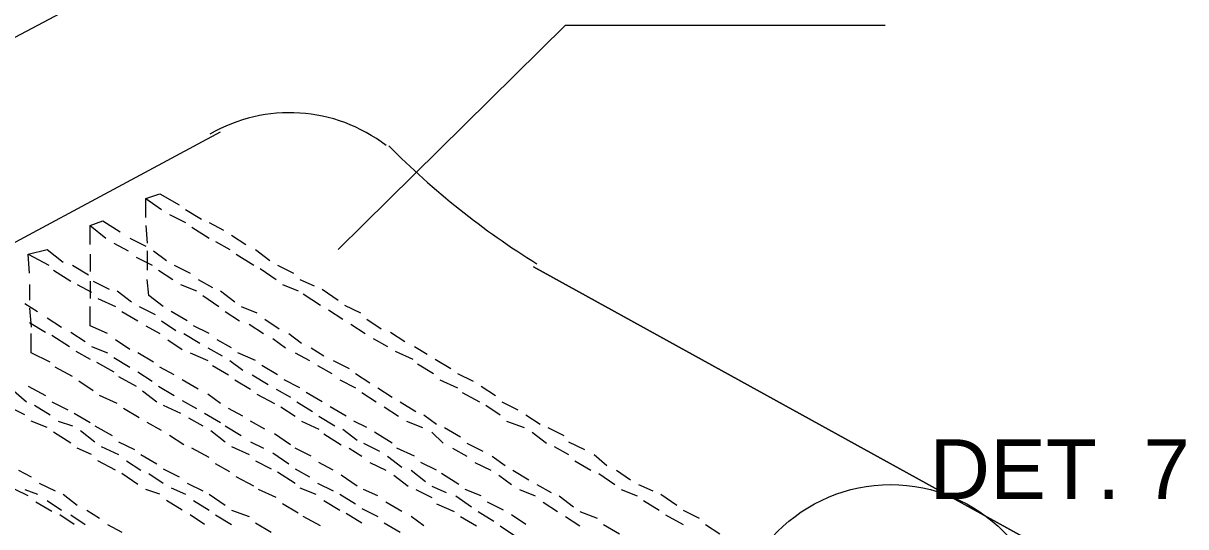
# Model space of a CAD drawing. Header units: inches. Extents: x 0.22 to 6.49, y 0.27 to 4.47.
# Drawn here: x 2.661 to 3.1558, y 2.9783 to 3.1926 of the extents above; entities that cross this region are included whole.
import ezdxf

# ---------------------------------------------------------------- set-up
doc = ezdxf.new("R2010")
doc.units = ezdxf.units.IN
doc.header["$MEASUREMENT"] = 0
for name, color, linetype in [('PDF_PDF13_PDF6_PDF9_0', 7, 'Continuous'), ('PDF_PDF13_PDF6_PDF9_COTAS-01', 7, 'Continuous'), ('PDF_PDF13_PDF6_PDF9_det', 7, 'Continuous'), ('PDF_Texto', 7, 'Continuous')]:
    doc.layers.add(name, color=color, linetype=linetype)
doc.styles.add('PDF Arial', font='arial.ttf')

msp = doc.modelspace()

# ---------------------------------------------------------------- linework, layer by layer
at = {"layer": 'PDF_PDF13_PDF6_PDF9_0', "lineweight": 5}
for points in [[(2.4267792, 3.064550400000001), (2.707651200000001, 3.2134464)], [(2.475508800000001, 3.001608000000001), (2.744875200000001, 3.146443200000001)], [(2.878204800000001, 3.088915200000001), (3.098841600000001, 2.9670912), (2.878204800000001, 3.088915200000001)]]:
    msp.add_lwpolyline(points, dxfattribs=at)
at = {"layer": 'PDF_PDF13_PDF6_PDF9_0', "lineweight": 13}
msp.add_lwpolyline([(2.794958400000001, 3.096360000000001), (2.891740800000001, 3.191788800000001), (3.027777600000001, 3.191788800000001)], dxfattribs=at)
at = {"layer": 'PDF_PDF13_PDF6_PDF9_0', "lineweight": 5}
for centre, radius, start, end in [((2.774315980036382, 3.087222929345351), 0.06734183526856288, 52.40490311888747, 120.2342258932902), ((3.06398459051158, 3.386366090186165), 0.3488872291396655, 224.8296238391744, 238.0847203305514)]:
    msp.add_arc(centre, radius, start, end, dxfattribs=at)
at = {"layer": 'PDF_PDF13_PDF6_PDF9_COTAS-01', "lineweight": 18}
for points in [[(2.713065600000001, 3.109896000000001), (2.713065600000001, 3.118017600000001), (2.719156800000001, 3.120048000000001), (2.727278400000001, 3.115310400000001)], [(2.713065600000001, 3.118017600000001), (2.719833600000001, 3.11328)], [(2.7299856, 3.11328), (2.736753600000001, 3.109219200000001)], [(2.689377600000001, 3.0983904), (2.689377600000001, 3.106512000000001), (2.694792000000001, 3.108542400000001), (2.702236800000001, 3.103804800000001)], [(2.723217600000001, 3.111249600000001), (2.7299856, 3.107865600000001)], [(2.740137600000001, 3.107865600000001), (2.746228800000001, 3.104481600000001)], [(2.689377600000001, 3.106512000000001), (2.696145600000001, 3.101097600000001)], [(2.713065600000001, 3.106512000000001), (2.713742400000001, 3.099067200000001)], [(2.732692800000001, 3.1058352), (2.740137600000001, 3.101097600000001)], [(2.699529600000001, 3.099067200000001), (2.705620800000001, 3.095683200000001)], [(2.706297600000001, 3.101097600000001), (2.713065600000001, 3.097713600000001)], [(2.742844800000001, 3.099744000000001), (2.748936, 3.096360000000001)], [(2.749612800000001, 3.102451200000001), (2.755704000000001, 3.0983904)], [(2.663659200000001, 3.086208000000001), (2.662982400000001, 3.094329600000001), (2.671104000000001, 3.096360000000001), (2.677872000000001, 3.090945600000001)], [(2.662982400000001, 3.094329600000001), (2.671780800000001, 3.089592000000001)], [(2.689377600000001, 3.094329600000001), (2.689377600000001, 3.086884800000001)], [(2.709004800000001, 3.092976000000001), (2.715772800000001, 3.089592000000001)], [(2.713742400000001, 3.095683200000001), (2.713742400000001, 3.087561600000001)], [(2.716449600000001, 3.095683200000001), (2.721864000000001, 3.091622400000001)], [(2.751643200000001, 3.094329600000001), (2.759088000000001, 3.089592000000001)], [(2.759764800000001, 3.096360000000001), (2.765856000000001, 3.091622400000001)], [(2.681932800000001, 3.089592000000001), (2.688700800000001, 3.085531200000001)], [(2.725248000000001, 3.089592000000001), (2.732016000000001, 3.086208000000001)], [(2.761795200000001, 3.088238400000001), (2.7685632, 3.083500800000001)], [(2.769240000000001, 3.089592000000001), (2.776008, 3.086208000000001)], [(2.673811200000001, 3.087561600000001), (2.681256000000001, 3.082824)], [(2.689377600000001, 3.082824), (2.689377600000001, 3.0753792)], [(2.690731200000001, 3.082824), (2.697499200000001, 3.079440000000001)], [(2.720510400000001, 3.071995200000001), (2.7144192, 3.076732800000001), (2.713742400000001, 3.083500800000001)], [(2.71848, 3.087561600000001), (2.724571200000001, 3.083500800000001)], [(2.735400000000001, 3.083500800000001), (2.7414912, 3.080116800000001)], [(2.778715200000001, 3.083500800000001), (2.784806400000001, 3.080793600000001)], [(2.663659200000001, 3.081470400000001), (2.663659200000001, 3.074702400000001)], [(2.6839632, 3.081470400000001), (2.690054400000001, 3.078086400000001)], [(2.700883200000001, 3.078763200000001), (2.7069744, 3.074025600000001)], [(2.727955200000001, 3.081470400000001), (2.734723200000001, 3.078763200000001)], [(2.744875200000001, 3.078763200000001), (2.750966400000001, 3.074025600000001)], [(2.771270400000001, 3.081470400000001), (2.778038400000001, 3.078763200000001)], [(2.788190400000001, 3.079440000000001), (2.794958400000001, 3.074702400000001)], [(2.661628800000001, 3.073348800000001), (2.667043200000001, 3.069964800000001)], [(2.692761600000001, 3.0753792), (2.700206400000001, 3.071995200000001)], [(2.7374304, 3.076732800000001), (2.744198400000001, 3.071995200000001)], [(2.7800688, 3.077409600000001), (2.7875136, 3.072672000000001)], [(2.663659200000001, 3.071318400000001), (2.664336, 3.063196800000001)], [(2.696822400000001, 3.060489600000001), (2.689377600000001, 3.063873600000001), (2.689377600000001, 3.071995200000001)], [(2.7029136, 3.069964800000001), (2.709681600000001, 3.065904000000001)], [(2.710358400000001, 3.071995200000001), (2.717126400000001, 3.068611200000001)], [(2.730662400000001, 3.065904000000001), (2.723894400000001, 3.069964800000001)], [(2.746905600000001, 3.069964800000001), (2.7529968, 3.065904000000001)], [(2.753673600000001, 3.071995200000001), (2.7604416, 3.069288000000001)], [(2.790897600000001, 3.070641600000001), (2.796988800000001, 3.066580800000001)], [(2.797665600000001, 3.072672000000001), (2.804433600000001, 3.069288000000001)], [(2.663659200000001, 3.065227200000001), (2.670427200000001, 3.061166400000001)], [(2.671104000000001, 3.0672576), (2.677195200000001, 3.063196800000001)], [(2.713065600000001, 3.063873600000001), (2.719156800000001, 3.060489600000001)], [(2.719833600000001, 3.065904000000001), (2.7259248, 3.061843200000001)], [(2.740137600000001, 3.060489600000001), (2.733369600000001, 3.063873600000001)], [(2.7570576, 3.064550400000001), (2.763148800000001, 3.060489600000001)], [(2.763825600000001, 3.066580800000001), (2.769916800000001, 3.062520000000001)], [(2.800372800000001, 3.064550400000001), (2.806464000000001, 3.060489600000001)], [(2.807140800000001, 3.066580800000001), (2.813232000000001, 3.062520000000001)], [(2.6724576, 3.048307200000001), (2.664336, 3.052368), (2.664336, 3.060489600000001)], [(2.673134400000001, 3.0598128), (2.680579200000001, 3.055075200000001)], [(2.681256000000001, 3.061166400000001), (2.6873472, 3.057105600000001)], [(2.729308800000001, 3.060489600000001), (2.736076800000001, 3.056428800000001)], [(2.767209600000001, 3.058459200000001), (2.772624000000001, 3.054398400000001)], [(2.773977600000001, 3.060489600000001), (2.779392000000001, 3.056428800000001)], [(2.809848000000001, 3.058459200000001), (2.815939200000001, 3.055075200000001)], [(2.817292800000001, 3.061166400000001), (2.823384000000001, 3.057105600000001)], [(2.683286400000001, 3.053044800000001), (2.689377600000001, 3.049660800000001)], [(2.690054400000001, 3.055075200000001), (2.696822400000001, 3.052368)], [(2.706297600000001, 3.053721600000001), (2.700206400000001, 3.057782400000001)], [(2.722540800000001, 3.057782400000001), (2.728632000000001, 3.053721600000001)], [(2.739460800000001, 3.054398400000001), (2.745552000000001, 3.051014400000001)], [(2.749612800000001, 3.054398400000001), (2.743521600000001, 3.057782400000001)], [(2.783452800000001, 3.054398400000001), (2.788867200000001, 3.051014400000001)], [(2.819323200000001, 3.053044800000001), (2.826768000000001, 3.049660800000001)], [(2.827444800000001, 3.055075200000001), (2.832859200000001, 3.0516912)], [(2.692084800000001, 3.048307200000001), (2.699529600000001, 3.0442464)], [(2.699529600000001, 3.050337600000001), (2.706297600000001, 3.046276800000001)], [(2.716449600000001, 3.048307200000001), (2.709681600000001, 3.052368)], [(2.732016000000001, 3.052368), (2.739460800000001, 3.048984000000001)], [(2.748936, 3.048984000000001), (2.754350400000001, 3.044923200000001)], [(2.759764800000001, 3.048984000000001), (2.752320000000001, 3.052368)], [(2.776684800000001, 3.052368), (2.782776000000001, 3.048984000000001)], [(2.792928000000001, 3.048984000000001), (2.799696000000001, 3.045600000000001)], [(2.836243200000001, 3.049660800000001), (2.843011200000001, 3.045600000000001)], [(2.681932800000001, 3.042216000000001), (2.674488000000001, 3.046276800000001)], [(2.709681600000001, 3.0442464), (2.715772800000001, 3.040185600000001)], [(2.725248000000001, 3.042892800000001), (2.719156800000001, 3.046276800000001)], [(2.7414912, 3.046953600000001), (2.748259200000001, 3.042892800000001)], [(2.769240000000001, 3.042892800000001), (2.762472000000001, 3.046953600000001)], [(2.786160000000001, 3.046953600000001), (2.792251200000001, 3.043569600000001)], [(2.802403200000001, 3.043569600000001), (2.808494400000001, 3.039508800000001)], [(2.828798400000001, 3.047630400000001), (2.835566400000001, 3.043569600000001)], [(2.845718400000001, 3.043569600000001), (2.852486400000001, 3.040185600000001)], [(2.690731200000001, 3.036124800000001), (2.684640000000001, 3.040185600000001)], [(2.701560000000001, 3.042216000000001), (2.709004800000001, 3.038155200000001)], [(2.735400000000001, 3.0368016), (2.728632000000001, 3.040862400000001)], [(2.750966400000001, 3.040862400000001), (2.757734400000001, 3.0368016)], [(2.758411200000001, 3.042892800000001), (2.765179200000001, 3.038832000000001)], [(2.778715200000001, 3.037478400000001), (2.7719472, 3.040862400000001)], [(2.795635200000001, 3.040862400000001), (2.802403200000001, 3.037478400000001)], [(2.838273600000001, 3.040862400000001), (2.845718400000001, 3.037478400000001)], [(2.6568912, 3.036124800000001), (2.662305600000001, 3.031387200000001)], [(2.662982400000001, 3.038155200000001), (2.670427200000001, 3.034094400000001)], [(2.700883200000001, 3.030710400000001), (2.693438400000001, 3.034094400000001)], [(2.711712000000001, 3.036124800000001), (2.717803200000001, 3.031387200000001)], [(2.71848, 3.038155200000001), (2.725248000000001, 3.034094400000001)], [(2.744875200000001, 3.030710400000001), (2.739460800000001, 3.034771200000001)], [(2.7604416, 3.034771200000001), (2.767886400000001, 3.030710400000001)], [(2.7685632, 3.0368016), (2.774654400000001, 3.033417600000001)], [(2.788190400000001, 3.031387200000001), (2.781422400000001, 3.035448000000001)], [(2.805110400000001, 3.035448000000001), (2.811201600000001, 3.031387200000001)], [(2.811878400000001, 3.037478400000001), (2.817969600000001, 3.033417600000001)], [(2.847748800000001, 3.035448000000001), (2.855193600000001, 3.031387200000001)], [(2.855870400000001, 3.038155200000001), (2.861961600000001, 3.034094400000001)], [(2.661628800000001, 3.025972800000001), (2.654860800000001, 3.0293568)], [(2.665689600000001, 3.030033600000001), (2.6724576, 3.025972800000001)], [(2.673134400000001, 3.031387200000001), (2.6799024, 3.028003200000001)], [(2.710358400000001, 3.024619200000001), (2.703590400000001, 3.02868)], [(2.720510400000001, 3.030033600000001), (2.727955200000001, 3.026649600000001)], [(2.728632000000001, 3.032064000000001), (2.734723200000001, 3.02868)], [(2.754350400000001, 3.025296000000001), (2.748259200000001, 3.02868)], [(2.770593600000001, 3.0293568), (2.776684800000001, 3.025296000000001)], [(2.777361600000001, 3.031387200000001), (2.784129600000001, 3.027326400000001)], [(2.798342400000001, 3.025296000000001), (2.7915744, 3.0293568)], [(2.8145856, 3.0293568), (2.820676800000001, 3.025296000000001)], [(2.821353600000001, 3.031387200000001), (2.828121600000001, 3.027326400000001)], [(2.857900800000001, 3.030033600000001), (2.863992000000001, 3.025972800000001)], [(2.864668800000001, 3.031387200000001), (2.871436800000001, 3.028003200000001)], [(2.682609600000001, 3.026649600000001), (2.689377600000001, 3.022588800000001)], [(2.731339200000001, 3.024619200000001), (2.7374304, 3.0212352)], [(2.738107200000001, 3.026649600000001), (2.744875200000001, 3.022588800000001)], [(2.786836800000001, 3.025296000000001), (2.793604800000001, 3.0212352)], [(2.831505600000001, 3.025972800000001), (2.836920000000001, 3.021912000000001)], [(2.874820800000001, 3.025972800000001), (2.880912000000001, 3.021912000000001)], [(2.671104000000001, 3.020558400000001), (2.664336, 3.023265600000001)], [(2.681256000000001, 3.0137904), (2.673811200000001, 3.018528000000001)], [(2.6758416, 3.023265600000001), (2.681932800000001, 3.0212352)], [(2.685316800000001, 3.019204800000001), (2.691408, 3.014467200000001)], [(2.691408, 3.0212352), (2.6988528, 3.017174400000001)], [(2.719833600000001, 3.019204800000001), (2.713742400000001, 3.022588800000001)], [(2.740814400000001, 3.019204800000001), (2.746905600000001, 3.014467200000001)], [(2.746905600000001, 3.0212352), (2.753673600000001, 3.017174400000001)], [(2.763825600000001, 3.019881600000001), (2.757734400000001, 3.023265600000001)], [(2.779392000000001, 3.023265600000001), (2.786836800000001, 3.019881600000001)], [(2.796988800000001, 3.019881600000001), (2.80308, 3.015144000000001)], [(2.807140800000001, 3.020558400000001), (2.801726400000001, 3.023265600000001)], [(2.817969600000001, 3.0137904), (2.8105248, 3.018528000000001)], [(2.824060800000001, 3.023265600000001), (2.830828800000001, 3.020558400000001)], [(2.834889600000001, 3.018528000000001), (2.839627200000001, 3.0137904)], [(2.840304000000001, 3.020558400000001), (2.847072000000001, 3.016497600000001)], [(2.866699200000001, 3.023265600000001), (2.874144000000001, 3.020558400000001)], [(2.877528000000001, 3.018528000000001), (2.8836192, 3.0137904)], [(2.884296000000001, 3.020558400000001), (2.891064000000001, 3.017174400000001)], [(2.701560000000001, 3.014467200000001), (2.708328000000001, 3.011083200000001)], [(2.729308800000001, 3.013113600000001), (2.723217600000001, 3.017174400000001)], [(2.757734400000001, 3.014467200000001), (2.763148800000001, 3.011760000000001)], [(2.774654400000001, 3.013113600000001), (2.767886400000001, 3.017851200000001)], [(2.788867200000001, 3.017851200000001), (2.796312000000001, 3.013113600000001)], [(2.805787200000001, 3.0137904), (2.812555200000001, 3.010406400000001)], [(2.849779200000001, 3.0137904), (2.856547200000001, 3.010406400000001)], [(2.893094400000001, 3.014467200000001), (2.899862400000001, 3.011083200000001)], [(2.690054400000001, 3.009052800000001), (2.6839632, 3.011760000000001)], [(2.694115200000001, 3.012436800000001), (2.701560000000001, 3.009052800000001)], [(2.711035200000001, 3.009052800000001), (2.717803200000001, 3.004992000000001)], [(2.740137600000001, 3.007699200000001), (2.732692800000001, 3.011760000000001)], [(2.749612800000001, 3.012436800000001), (2.7570576, 3.009052800000001)], [(2.767209600000001, 3.009729600000001), (2.773977600000001, 3.004992000000001)], [(2.783452800000001, 3.008376000000001), (2.776684800000001, 3.011760000000001)], [(2.799696000000001, 3.011760000000001), (2.805110400000001, 3.008376000000001)], [(2.827444800000001, 3.008376000000001), (2.820000000000001, 3.011760000000001)], [(2.843688000000001, 3.011760000000001), (2.849779200000001, 3.008376000000001)], [(2.887003200000001, 3.012436800000001), (2.893094400000001, 3.009052800000001)], [(2.903923200000001, 3.009052800000001), (2.909337600000001, 3.004315200000001)], [(2.700206400000001, 3.002284800000001), (2.692761600000001, 3.0063456)], [(2.704944000000001, 3.0063456), (2.711035200000001, 3.002284800000001)], [(2.748936, 3.001608000000001), (2.742844800000001, 3.004992000000001)], [(2.759764800000001, 3.0063456), (2.766532800000001, 3.002961600000001)], [(2.792928000000001, 3.002284800000001), (2.786836800000001, 3.0056688)], [(2.808494400000001, 3.0056688), (2.815262400000001, 3.002284800000001)], [(2.815939200000001, 3.008376000000001), (2.8220304, 3.003638400000001)], [(2.836920000000001, 3.002284800000001), (2.830152000000001, 3.0056688)], [(2.853163200000001, 3.0056688), (2.859931200000001, 3.002284800000001)], [(2.860608, 3.008376000000001), (2.866022400000001, 3.004315200000001)], [(2.895801600000001, 3.0063456), (2.902569600000001, 3.002284800000001)], [(2.658921600000001, 3.002284800000001), (2.664336, 2.999577600000001)], [(2.709681600000001, 2.996193600000001), (2.7029136, 3.000931200000001)], [(2.7144192, 3.000931200000001), (2.720510400000001, 2.996870400000001)], [(2.720510400000001, 3.002961600000001), (2.727278400000001, 2.999577600000001)], [(2.759088000000001, 2.995516800000001), (2.751643200000001, 2.999577600000001)], [(2.769240000000001, 3.001608000000001), (2.776684800000001, 2.996870400000001)], [(2.776684800000001, 3.002961600000001), (2.782776000000001, 2.999577600000001)], [(2.80308, 2.995516800000001), (2.796312000000001, 3.000254400000001)], [(2.818646400000001, 3.000254400000001), (2.824737600000001, 2.995516800000001)], [(2.8260912, 3.002284800000001), (2.832182400000001, 2.997547200000001)], [(2.846395200000001, 2.996193600000001), (2.838950400000001, 3.000931200000001)], [(2.863315200000001, 3.000254400000001), (2.868729600000001, 2.996193600000001)], [(2.869406400000001, 3.002284800000001), (2.876174400000001, 2.998224)], [(2.905953600000001, 3.000931200000001), (2.912721600000001, 2.996193600000001)], [(2.913398400000001, 3.002284800000001), (2.919489600000001, 2.998224)], [(2.662982400000001, 2.991456000000001), (2.657568000000001, 2.994163200000001)], [(2.661628800000001, 2.994163200000001), (2.667043200000001, 2.992132800000001)], [(2.667720000000001, 2.996870400000001), (2.674488000000001, 2.993486400000001)], [(2.719156800000001, 2.992132800000001), (2.713065600000001, 2.994163200000001)], [(2.723894400000001, 2.994840000000001), (2.7299856, 2.992132800000001)], [(2.730662400000001, 2.996870400000001), (2.7374304, 2.993486400000001)], [(2.7685632, 2.9907792), (2.761118400000001, 2.994163200000001)], [(2.778715200000001, 2.994840000000001), (2.785483200000001, 2.992132800000001)], [(2.786160000000001, 2.996870400000001), (2.792928000000001, 2.993486400000001)], [(2.811878400000001, 2.991456000000001), (2.805787200000001, 2.994163200000001)], [(2.828121600000001, 2.994163200000001), (2.834889600000001, 2.9907792)], [(2.834889600000001, 2.995516800000001), (2.840980800000001, 2.992809600000001)], [(2.855870400000001, 2.991456000000001), (2.8491024, 2.994163200000001)], [(2.8721136, 2.994163200000001), (2.878881600000001, 2.991456000000001)], [(2.879558400000001, 2.996193600000001), (2.885649600000001, 2.992809600000001)], [(2.915428800000001, 2.994163200000001), (2.922196800000001, 2.991456000000001)], [(2.922873600000001, 2.996193600000001), (2.928964800000001, 2.993486400000001)], [(2.673134400000001, 2.984688000000001), (2.666366400000001, 2.988748800000001)], [(2.671104000000001, 2.989425600000001), (2.677195200000001, 2.985364800000001)], [(2.677872000000001, 2.992132800000001), (2.6839632, 2.987395200000001)], [(2.728632000000001, 2.985364800000001), (2.721864000000001, 2.989425600000001)], [(2.733369600000001, 2.989425600000001), (2.740137600000001, 2.985364800000001)], [(2.740137600000001, 2.992132800000001), (2.746905600000001, 2.987395200000001)], [(2.788867200000001, 2.989425600000001), (2.795635200000001, 2.985364800000001)], [(2.795635200000001, 2.992132800000001), (2.802403200000001, 2.988072000000001)], [(2.8220304, 2.984688000000001), (2.815262400000001, 2.988748800000001)], [(2.845041600000001, 2.991456000000001), (2.851809600000001, 2.986718400000001)], [(2.865345600000001, 2.985364800000001), (2.858577600000001, 2.988748800000001)], [(2.882265600000001, 2.988748800000001), (2.888356800000001, 2.984688000000001)], [(2.889033600000001, 2.991456000000001), (2.8951248, 2.986718400000001)], [(2.924904000000001, 2.989425600000001), (2.931672000000001, 2.985364800000001)], [(2.932348800000001, 2.992132800000001), (2.939116800000001, 2.987395200000001)], [(2.688024000000001, 2.985364800000001), (2.693438400000001, 2.981980800000001)], [(2.749612800000001, 2.985364800000001), (2.7570576, 2.9826576)], [(2.778038400000001, 2.984011200000001), (2.771270400000001, 2.988072000000001)], [(2.798342400000001, 2.984011200000001), (2.805110400000001, 2.979950400000001)], [(2.805110400000001, 2.986041600000001), (2.811878400000001, 2.9826576)], [(2.836920000000001, 2.988072000000001), (2.844364800000001, 2.984688000000001)], [(2.854516800000001, 2.984688000000001), (2.861284800000001, 2.980627200000001)], [(2.897832000000001, 2.984688000000001), (2.905276800000001, 2.981980800000001)], [(2.941824000000001, 2.985364800000001), (2.948592000000001, 2.981980800000001)], [(2.682609600000001, 2.979273600000001), (2.676518400000001, 2.9833344)], [(2.681256000000001, 2.9833344), (2.6873472, 2.979273600000001)], [(2.696822400000001, 2.979273600000001), (2.7029136, 2.975889600000001)], [(2.738107200000001, 2.979273600000001), (2.732016000000001, 2.9833344)], [(2.742844800000001, 2.9833344), (2.749612800000001, 2.979273600000001)], [(2.759764800000001, 2.979950400000001), (2.766532800000001, 2.975889600000001)], [(2.7875136, 2.978596800000001), (2.7800688, 2.9826576)], [(2.8145856, 2.979950400000001), (2.821353600000001, 2.975889600000001)], [(2.831505600000001, 2.978596800000001), (2.8260912, 2.9826576)], [(2.847072000000001, 2.9826576), (2.853840000000001, 2.978596800000001)], [(2.874820800000001, 2.979273600000001), (2.868729600000001, 2.9833344)], [(2.891740800000001, 2.9826576), (2.897832000000001, 2.978596800000001)], [(2.907984000000001, 2.979273600000001), (2.914752000000001, 2.9752128)], [(2.934379200000001, 2.9833344), (2.941824000000001, 2.979273600000001)], [(2.951299200000001, 2.979273600000001), (2.957390400000001, 2.9752128)], [(2.863992000000001, 2.978596800000001), (2.870083200000001, 2.974536000000001)]]:
    msp.add_lwpolyline(points, dxfattribs=at)
at = {"layer": 'PDF_PDF13_PDF6_PDF9_det', "lineweight": 5}
msp.add_circle((3.030146311303911, 2.928175111303899), 0.06801848869614756, dxfattribs=at)

# ---------------------------------------------------------------- texts
at = {"layer": 'PDF_Texto', "insert": (3.046728000000001, 2.990031505200001), "char_height": 0.02549750807812501, "attachment_point": 7, "style": 'PDF Arial'}
msp.add_mtext('DET. 7', dxfattribs=at)

doc.saveas('drawing.dxf')
